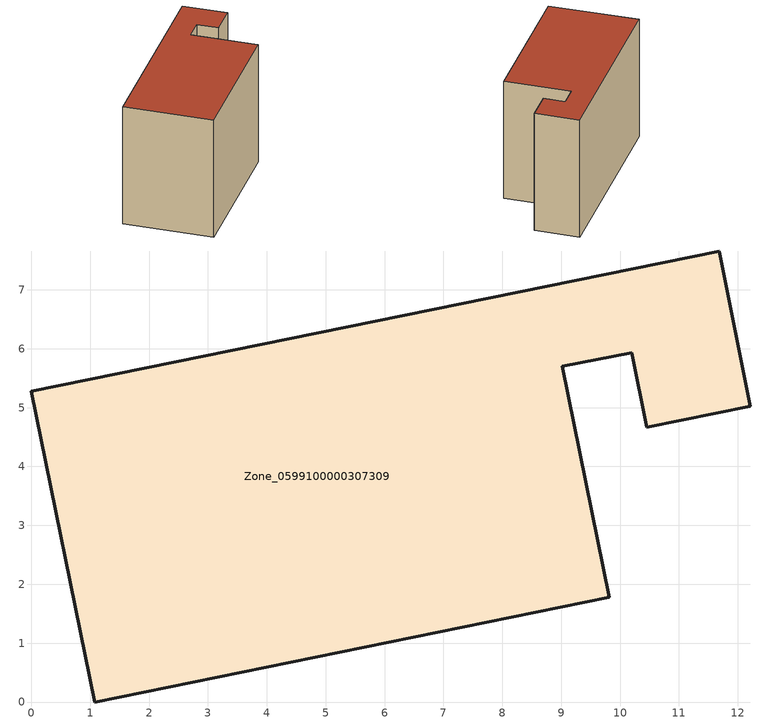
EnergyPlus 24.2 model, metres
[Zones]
Zone_0599100000307309
 floor ground (C_G): 11.68,7.66 12.21,5.02 10.45,4.67 10.2,5.93 9.02,5.7 9.82,1.78 1.08,0 0,5.28 z0
 wall outside (C_F): 1.08,0 9.82,1.78 9.02,5.7 10.2,5.93 10.45,4.67 12.21,5.02 11.68,7.66 0,5.28 1.08,0 z0:7.63
 roof outside (C_R): 12.21,5.02 11.68,7.66 0,5.28 1.08,0 9.82,1.78 9.02,5.7 10.2,5.93 10.45,4.67 z7.63
[BUILDING]
Pand.0599100000307309: North Axis=0; Terrain=City; Loads Convergence Tolerance Value=0.04; Temperature Convergence Tolerance Value=0.4; Solar Distribution=FullExterior; Maximum Number of Warmup Days=25; Minimum Number of Warmup Days=1
[Site:Location]
Rotterdam.The.Hague.AP_ZH_NLD Design_Conditions: Latitude=51.96; Longitude=4.45; Time Zone=1; Elevation=-4.5
[SITE:GROUNDTEMPERATURE:BUILDINGSURFACE]
18, 18, 18, 18, 18, 18, 18, 18, 18, 18, 18, 18
[MATERIAL] Thermal Absorptance=0.9; Solar Absorptance=0.7; Visible Absorptance=0.7
Name | Roughness | Thickness | Conductivity | Density | Specific Heat
G.TI.1975-1991 | MediumSmooth | 0.15 | 0.288461 | 540 | 1210
F.TI.1975-1991 | Rough | 0.3 | 0.230769 | 1920 | 840
R.TI.1975-1991 | MediumRough | 0.2 | 0.153846 | 1500 | 1000
[CONSTRUCTION]
C_G: G.TI.1975-1991
C_F: F.TI.1975-1991
C_R: R.TI.1975-1991
[ZONE]
Zone_0599100000307309: Type=1; Multiplier=1; Ceiling Height=Autocalculate; Volume=Autocalculate; Floor Area=autocalculate; Part of Total Floor Area=Yes
[ZONEINFILTRATION:DESIGNFLOWRATE]
Infil_Zone_0599100000307309: Zone or ZoneList or Space or SpaceList=Zone_0599100000307309; Schedule=AlwaysOn; Design Flow Rate Calculation Method=Flow/Area; Flow Rate per Floor Area=0.003; Constant Term Coefficient=1; Temperature Term Coefficient=0; Velocity Term Coefficient=0; Velocity Squared Term Coefficient=0
[HVACTEMPLATE:ZONE:IDEALLOADSAIRSYSTEM]
Zone_0599100000307309: Maximum Heating Supply Air Temperature=50; Minimum Cooling Supply Air Temperature=13; Maximum Heating Supply Air Humidity Ratio=0.0156; Minimum Cooling Supply Air Humidity Ratio=0.0077; Heating Limit=NoLimit; Cooling Limit=NoLimit; Dehumidification Control Type=ConstantSensibleHeatRatio; Cooling Sensible Heat Ratio=0.7; Dehumidification Setpoint=60; Humidification Control Type=None; Humidification Setpoint=30; Outdoor Air Method=None; Outdoor Air Flow Rate per Person=0.00944; Outdoor Air Flow Rate per Zone Floor Area=0; Outdoor Air Flow Rate per Zone=0; Demand Controlled Ventilation Type=None; Outdoor Air Economizer Type=NoEconomizer; Heat Recovery Type=None; Sensible Heat Recovery Effectiveness=0.7; Latent Heat Recovery Effectiveness=0.65
[ZONECONTROL:THERMOSTAT]
ThermostatControl_Zone_0599100000307309: Zone or ZoneList=Zone_0599100000307309; Control Type Schedule=DualSetpointControlType; Control 1=Thermostat_Zone_0599100000307309; Temperature Difference Between Cutout And Setpoint=0
[THERMOSTATSETPOINT:DUALSETPOINT]
Thermostat_Zone_0599100000307309: Heating Setpoint Temperature Schedule=HeatingSetpoint_Zone_0599100000307309; Cooling Setpoint Temperature Schedule=CoolingSetpoint_Zone_0599100000307309
[SCHEDULE:COMPACT]
HeatingSetpoint_Zone_0599100000307309: Through: 12/31, For: AllDays, Until: 24:00, 21
CoolingSetpoint_Zone_0599100000307309: Through: 12/31, For: AllDays, Until: 24:00, 24
DualSetpointControlType: Through: 12/31, For: AllDays, Until: 24:00, 4
AlwaysOn: Through: 12/31, For: AllDays, Until: 24:00, 1
